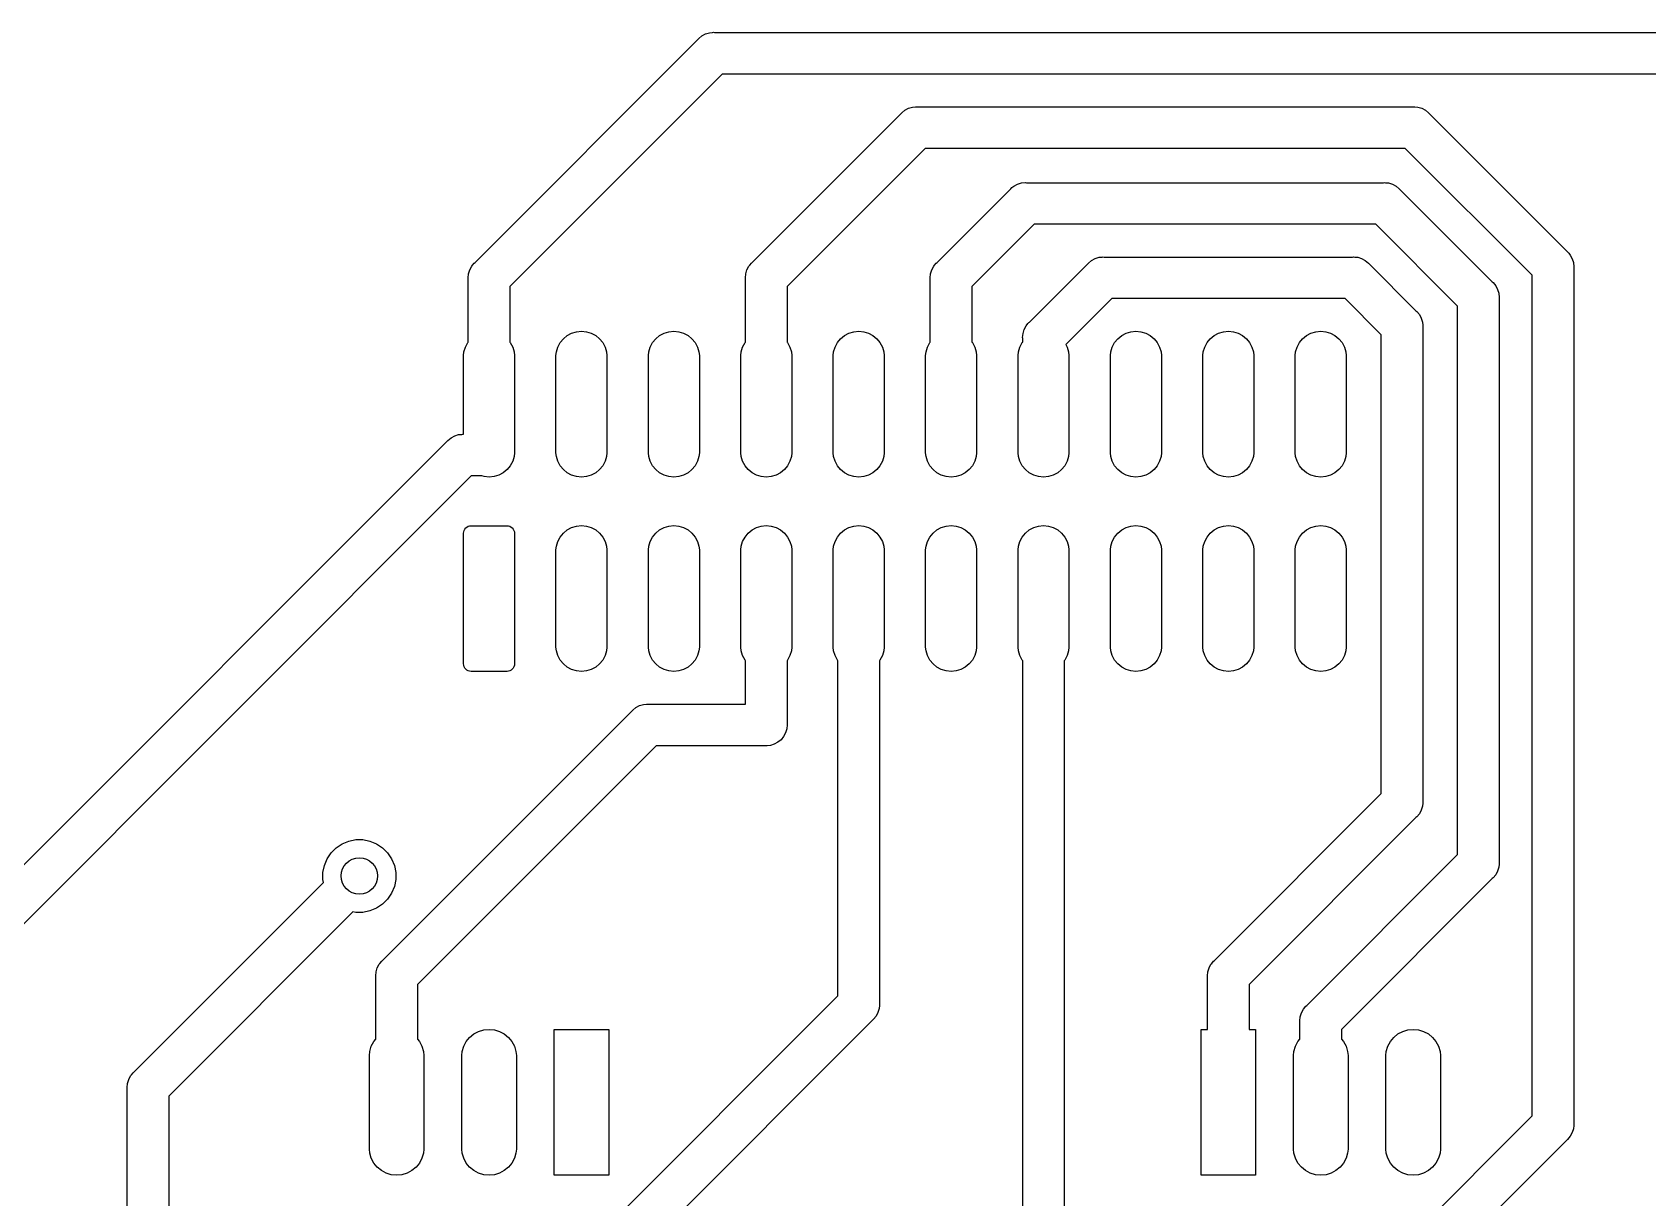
# Model space of a CAD drawing. Extents: x 0.18 to 6.66, y 0.19 to 4.01.
# Drawn here: x 1.706 to 3.454, y 2.747 to 4.007 of the extents above; entities that cross this region are included whole.
import ezdxf

# ---------------------------------------------------------------- set-up
doc = ezdxf.new("R2010")
doc.units = 0
doc.header["$MEASUREMENT"] = 0
doc.layers.add('BLACK', color=7, linetype='CONTINUOUS')

msp = doc.modelspace()

# ---------------------------------------------------------------- linework, layer by layer
at = {"layer": 'BLACK', "linetype": 'CONTINUOUS'}
for p, q in [((2.42697, 4.00074), (2.4304, 4.00355)), ((2.4304, 4.00355), (2.4343, 4.00564)), ((2.4343, 4.00564), (2.43855, 4.00693)), ((2.43855, 4.00693), (2.44185, 4.00725)), ((2.44185, 4.00725), (2.44296, 4.00736)), ((2.44185, 4.00725), (2.44185, 4.00725)), ((2.44296, 4.00736), (2.44406, 4.00725)), ((2.44406, 4.00725), (3.63094, 4.00725)), ((2.18487, 3.75849), (2.42627, 3.99988)), ((2.42627, 3.99988), (2.42697, 4.00074)), ((2.45228, 3.96225), (2.2225, 3.73248)), ((3.62272, 3.96225), (2.45228, 3.96225)), ((2.48487, 3.75849), (2.64582, 3.91944)), ((2.64582, 3.91944), (2.64653, 3.9203)), ((2.64653, 3.9203), (2.64995, 3.92311)), ((2.64995, 3.92311), (2.65386, 3.9252)), ((2.65386, 3.9252), (2.6581, 3.92649)), ((2.6581, 3.92649), (2.66141, 3.92681)), ((2.66141, 3.92681), (2.66252, 3.92692)), ((2.66141, 3.92681), (2.66141, 3.92681)), ((2.66252, 3.92692), (2.66362, 3.92681)), ((2.66362, 3.92681), (3.19962, 3.92681)), ((3.19962, 3.92681), (3.20072, 3.92692)), ((3.20072, 3.92692), (3.20183, 3.92681)), ((3.20183, 3.92681), (3.20513, 3.92649)), ((3.20513, 3.92649), (3.20937, 3.9252)), ((3.20937, 3.9252), (3.21328, 3.92311)), ((3.21328, 3.92311), (3.21671, 3.9203)), ((3.21671, 3.9203), (3.21741, 3.91944)), ((3.21741, 3.91944), (3.36632, 3.77053)), ((2.67184, 3.88181), (2.5225, 3.73248)), ((3.1914, 3.88181), (2.67184, 3.88181)), ((3.32869, 3.74452), (3.1914, 3.88181)), ((2.68487, 3.75849), (2.76375, 3.83736)), ((2.76375, 3.83736), (2.76445, 3.83822)), ((2.76445, 3.83822), (2.76584, 3.83936)), ((2.76584, 3.83936), (2.76788, 3.84103)), ((2.76788, 3.84103), (2.77178, 3.84312)), ((2.77178, 3.84312), (2.77603, 3.84441)), ((2.77603, 3.84441), (2.78044, 3.84484)), ((2.78044, 3.84484), (2.78154, 3.84473)), ((2.78154, 3.84473), (3.1678, 3.84473)), ((3.1678, 3.84473), (3.16891, 3.84484)), ((3.16891, 3.84484), (3.17001, 3.84473)), ((3.17001, 3.84473), (3.17332, 3.84441)), ((3.17332, 3.84441), (3.17756, 3.84312)), ((3.17756, 3.84312), (3.18147, 3.84103)), ((3.18147, 3.84103), (3.1849, 3.83822)), ((3.1849, 3.83822), (3.1856, 3.83736)), ((3.1856, 3.83736), (3.28565, 3.73731)), ((2.78976, 3.79973), (2.7225, 3.73248)), ((3.15959, 3.79973), (2.78976, 3.79973)), ((3.24802, 3.7113), (3.15959, 3.79973)), ((2.18401, 3.75778), (2.18487, 3.75849)), ((2.48401, 3.75778), (2.48487, 3.75849)), ((2.68401, 3.75778), (2.68487, 3.75849)), ((2.8485, 3.75778), (2.85192, 3.76059)), ((2.85192, 3.76059), (2.85583, 3.76268)), ((2.85583, 3.76268), (2.86007, 3.76397)), ((2.86007, 3.76397), (2.86338, 3.7643)), ((2.86338, 3.7643), (2.86448, 3.7644)), ((2.86338, 3.7643), (2.86338, 3.7643)), ((2.86448, 3.7644), (2.86559, 3.7643)), ((2.86559, 3.7643), (3.13449, 3.7643)), ((3.13449, 3.7643), (3.13559, 3.7644)), ((3.13559, 3.7644), (3.1367, 3.7643)), ((3.1367, 3.7643), (3.14001, 3.76397)), ((3.14001, 3.76397), (3.14425, 3.76268)), ((3.14425, 3.76268), (3.14816, 3.76059)), ((3.14816, 3.76059), (3.15158, 3.75778)), ((3.36632, 3.77053), (3.36718, 3.76983)), ((3.36718, 3.76983), (3.36833, 3.76842)), ((3.36833, 3.76842), (3.36999, 3.7664)), ((3.36999, 3.7664), (3.37208, 3.76249)), ((3.37208, 3.76249), (3.37336, 3.75825)), ((3.37336, 3.75825), (3.3738, 3.75384)), ((2.17739, 3.7418), (2.17783, 3.74621)), ((2.1775, 3.74069), (2.17739, 3.7418)), ((2.17783, 3.74621), (2.17911, 3.75045)), ((2.17911, 3.75045), (2.1812, 3.75436)), ((2.1812, 3.75436), (2.18203, 3.75536)), ((2.18203, 3.75536), (2.18401, 3.75778)), ((2.47739, 3.7418), (2.47783, 3.74621)), ((2.4775, 3.74069), (2.47739, 3.7418)), ((2.47783, 3.74621), (2.47911, 3.75045)), ((2.47911, 3.75045), (2.4812, 3.75436)), ((2.4812, 3.75436), (2.48203, 3.75536)), ((2.48203, 3.75536), (2.48401, 3.75778)), ((2.67739, 3.7418), (2.67783, 3.74621)), ((2.6775, 3.74069), (2.67739, 3.7418)), ((2.67783, 3.74621), (2.67911, 3.75045)), ((2.67911, 3.75045), (2.6812, 3.75436)), ((2.6812, 3.75436), (2.68203, 3.75536)), ((2.68203, 3.75536), (2.68401, 3.75778)), ((2.78487, 3.694), (2.84779, 3.75692)), ((2.84779, 3.75692), (2.8485, 3.75778)), ((3.15158, 3.75778), (3.15229, 3.75692)), ((3.15229, 3.75692), (3.20304, 3.70617)), ((3.32869, 2.83517), (3.32869, 3.74452)), ((3.3738, 3.75384), (3.37369, 3.75274)), ((3.37369, 3.75274), (3.37369, 2.82696)), ((2.1775, 3.67232), (2.1775, 3.74069)), ((2.2225, 3.73248), (2.2225, 3.67232)), ((2.4775, 3.67232), (2.4775, 3.74069)), ((2.5225, 3.73248), (2.5225, 3.67232)), ((2.6775, 3.67232), (2.6775, 3.74069)), ((2.7225, 3.73248), (2.7225, 3.67232)), ((3.28565, 3.73731), (3.28651, 3.73661)), ((3.28651, 3.73661), (3.28928, 3.73323)), ((3.28928, 3.73323), (3.28932, 3.73318)), ((3.28932, 3.73318), (3.29141, 3.72927)), ((3.29141, 3.72927), (3.29269, 3.72503)), ((3.29269, 3.72503), (3.29313, 3.72062)), ((2.8738, 3.7193), (2.82413, 3.66962)), ((3.12627, 3.7193), (2.8738, 3.7193)), ((3.16541, 3.68016), (3.12627, 3.7193)), ((3.20304, 3.70617), (3.2039, 3.70546)), ((3.24802, 3.11793), (3.24802, 3.7113)), ((3.29313, 3.72062), (3.29302, 3.71952)), ((3.29302, 3.71952), (3.29302, 3.10971)), ((2.77911, 3.68596), (2.7812, 3.68987)), ((2.7812, 3.68987), (2.78319, 3.69229)), ((2.78319, 3.69229), (2.78401, 3.6933)), ((2.78401, 3.6933), (2.78487, 3.694)), ((3.2039, 3.70546), (3.20671, 3.70204)), ((3.20671, 3.70204), (3.2088, 3.69813)), ((3.2088, 3.69813), (3.21009, 3.69389)), ((3.21009, 3.69389), (3.21041, 3.69058)), ((3.21041, 3.69058), (3.21052, 3.68948)), ((3.21052, 3.68948), (3.21041, 3.68837)), ((3.21041, 3.68837), (3.21041, 3.1757)), ((2.17442, 3.6669), (2.17697, 3.67168)), ((2.17697, 3.67168), (2.1775, 3.67232)), ((2.2225, 3.67232), (2.22303, 3.67168)), ((2.22303, 3.67168), (2.22558, 3.6669)), ((2.27442, 3.6669), (2.27697, 3.67168)), ((2.27697, 3.67168), (2.28042, 3.67588)), ((2.28042, 3.67588), (2.28461, 3.67932)), ((2.28461, 3.67932), (2.2894, 3.68188)), ((2.2894, 3.68188), (2.2946, 3.68346)), ((2.2946, 3.68346), (2.3, 3.68399)), ((2.3, 3.68399), (2.3054, 3.68346)), ((2.3054, 3.68346), (2.3106, 3.68188)), ((2.3106, 3.68188), (2.31539, 3.67932)), ((2.31539, 3.67932), (2.31958, 3.67588)), ((2.31958, 3.67588), (2.32303, 3.67168)), ((2.32303, 3.67168), (2.32558, 3.6669)), ((2.37442, 3.6669), (2.37697, 3.67168)), ((2.37697, 3.67168), (2.38042, 3.67588)), ((2.38042, 3.67588), (2.38461, 3.67932)), ((2.38461, 3.67932), (2.3894, 3.68188)), ((2.3894, 3.68188), (2.3946, 3.68346)), ((2.3946, 3.68346), (2.4, 3.68399)), ((2.4, 3.68399), (2.4054, 3.68346)), ((2.4054, 3.68346), (2.4106, 3.68188)), ((2.4106, 3.68188), (2.41539, 3.67932)), ((2.41539, 3.67932), (2.41958, 3.67588)), ((2.41958, 3.67588), (2.42303, 3.67168)), ((2.42303, 3.67168), (2.42558, 3.6669)), ((2.47442, 3.6669), (2.47697, 3.67168)), ((2.47697, 3.67168), (2.4775, 3.67232)), ((2.5225, 3.67232), (2.52303, 3.67168)), ((2.52303, 3.67168), (2.52558, 3.6669)), ((2.57442, 3.6669), (2.57697, 3.67168)), ((2.57697, 3.67168), (2.58042, 3.67588)), ((2.58042, 3.67588), (2.58461, 3.67932)), ((2.58461, 3.67932), (2.5894, 3.68188)), ((2.5894, 3.68188), (2.5946, 3.68346)), ((2.5946, 3.68346), (2.6, 3.68399)), ((2.6, 3.68399), (2.6054, 3.68346)), ((2.6054, 3.68346), (2.6106, 3.68188)), ((2.6106, 3.68188), (2.61539, 3.67932)), ((2.61539, 3.67932), (2.61958, 3.67588)), ((2.61958, 3.67588), (2.62303, 3.67168)), ((2.62303, 3.67168), (2.62558, 3.6669)), ((2.67442, 3.6669), (2.67697, 3.67168)), ((2.67697, 3.67168), (2.6775, 3.67232)), ((2.7225, 3.67232), (2.72303, 3.67168)), ((2.72303, 3.67168), (2.72558, 3.6669)), ((2.77442, 3.6669), (2.77697, 3.67168)), ((2.77697, 3.67168), (2.7775, 3.67232)), ((2.77739, 3.67731), (2.77783, 3.68172)), ((2.7775, 3.67621), (2.77739, 3.67731)), ((2.7775, 3.67232), (2.7775, 3.67621)), ((2.77783, 3.68172), (2.77911, 3.68596)), ((2.87442, 3.6669), (2.87697, 3.67168)), ((2.87697, 3.67168), (2.88042, 3.67588)), ((2.88042, 3.67588), (2.88461, 3.67932)), ((2.88461, 3.67932), (2.8894, 3.68188)), ((2.8894, 3.68188), (2.8946, 3.68346)), ((2.8946, 3.68346), (2.9, 3.68399)), ((2.9, 3.68399), (2.9054, 3.68346)), ((2.9054, 3.68346), (2.9106, 3.68188)), ((2.9106, 3.68188), (2.91539, 3.67932)), ((2.91539, 3.67932), (2.91958, 3.67588)), ((2.91958, 3.67588), (2.92303, 3.67168)), ((2.92303, 3.67168), (2.92558, 3.6669)), ((2.97442, 3.6669), (2.97697, 3.67168)), ((2.97697, 3.67168), (2.98042, 3.67588)), ((2.98042, 3.67588), (2.98461, 3.67932)), ((2.98461, 3.67932), (2.9894, 3.68188)), ((2.9894, 3.68188), (2.9946, 3.68346)), ((2.9946, 3.68346), (3, 3.68399)), ((3, 3.68399), (3.0054, 3.68346)), ((3.0054, 3.68346), (3.0106, 3.68188)), ((3.0106, 3.68188), (3.01539, 3.67932)), ((3.01539, 3.67932), (3.01958, 3.67588)), ((3.01958, 3.67588), (3.02303, 3.67168)), ((3.02303, 3.67168), (3.02558, 3.6669)), ((3.07442, 3.6669), (3.07697, 3.67168)), ((3.07697, 3.67168), (3.08042, 3.67588)), ((3.08042, 3.67588), (3.08461, 3.67932)), ((3.08461, 3.67932), (3.0894, 3.68188)), ((3.0894, 3.68188), (3.0946, 3.68346)), ((3.0946, 3.68346), (3.1, 3.68399)), ((3.1, 3.68399), (3.1054, 3.68346)), ((3.1054, 3.68346), (3.1106, 3.68188)), ((3.1106, 3.68188), (3.11539, 3.67932)), ((3.11539, 3.67932), (3.11958, 3.67588)), ((3.11958, 3.67588), (3.12303, 3.67168)), ((3.12303, 3.67168), (3.12558, 3.6669)), ((3.16541, 3.18391), (3.16541, 3.68016)), ((2.17244, 3.65765), (2.17284, 3.6617)), ((2.17244, 3.57251), (2.17244, 3.65765)), ((2.17284, 3.6617), (2.17442, 3.6669)), ((2.22558, 3.6669), (2.22716, 3.6617)), ((2.22716, 3.6617), (2.22756, 3.65765)), ((2.22756, 3.65765), (2.22756, 3.55258)), ((2.27244, 3.65765), (2.27284, 3.6617)), ((2.27244, 3.55258), (2.27244, 3.65765)), ((2.27284, 3.6617), (2.27442, 3.6669)), ((2.32558, 3.6669), (2.32716, 3.6617)), ((2.32716, 3.6617), (2.32756, 3.65765)), ((2.32756, 3.65765), (2.32756, 3.55258)), ((2.37244, 3.65765), (2.37284, 3.6617)), ((2.37244, 3.55258), (2.37244, 3.65765)), ((2.37284, 3.6617), (2.37442, 3.6669)), ((2.42558, 3.6669), (2.42716, 3.6617)), ((2.42716, 3.6617), (2.42756, 3.65765)), ((2.42756, 3.65765), (2.42756, 3.55258)), ((2.47244, 3.65765), (2.47284, 3.6617)), ((2.47244, 3.55258), (2.47244, 3.65765)), ((2.47284, 3.6617), (2.47442, 3.6669)), ((2.52558, 3.6669), (2.52716, 3.6617)), ((2.52716, 3.6617), (2.52756, 3.65765)), ((2.52756, 3.65765), (2.52756, 3.55258)), ((2.57244, 3.65765), (2.57284, 3.6617)), ((2.57244, 3.55258), (2.57244, 3.65765)), ((2.57284, 3.6617), (2.57442, 3.6669)), ((2.62558, 3.6669), (2.62716, 3.6617)), ((2.62716, 3.6617), (2.62756, 3.65765)), ((2.62756, 3.65765), (2.62756, 3.55258)), ((2.67244, 3.65765), (2.67284, 3.6617)), ((2.67244, 3.55258), (2.67244, 3.65765)), ((2.67284, 3.6617), (2.67442, 3.6669)), ((2.72558, 3.6669), (2.72716, 3.6617)), ((2.72716, 3.6617), (2.72756, 3.65765)), ((2.72756, 3.65765), (2.72756, 3.55258)), ((2.77244, 3.65765), (2.77284, 3.6617)), ((2.77244, 3.55258), (2.77244, 3.65765)), ((2.77284, 3.6617), (2.77442, 3.6669)), ((2.82413, 3.66962), (2.82558, 3.6669)), ((2.82558, 3.6669), (2.82716, 3.6617)), ((2.82716, 3.6617), (2.82756, 3.65765)), ((2.82756, 3.65765), (2.82756, 3.55258)), ((2.87244, 3.65765), (2.87284, 3.6617)), ((2.87244, 3.55258), (2.87244, 3.65765)), ((2.87284, 3.6617), (2.87442, 3.6669)), ((2.92558, 3.6669), (2.92716, 3.6617)), ((2.92716, 3.6617), (2.92756, 3.65765)), ((2.92756, 3.65765), (2.92756, 3.55258)), ((2.97244, 3.65765), (2.97284, 3.6617)), ((2.97244, 3.55258), (2.97244, 3.65765)), ((2.97284, 3.6617), (2.97442, 3.6669)), ((3.02558, 3.6669), (3.02716, 3.6617)), ((3.02716, 3.6617), (3.02756, 3.65765)), ((3.02756, 3.65765), (3.02756, 3.55258)), ((3.07244, 3.65765), (3.07284, 3.6617)), ((3.07244, 3.55258), (3.07244, 3.65765)), ((3.07284, 3.6617), (3.07442, 3.6669)), ((3.12558, 3.6669), (3.12716, 3.6617)), ((3.12716, 3.6617), (3.12756, 3.65765)), ((3.12756, 3.65765), (3.12756, 3.55258)), ((2.15479, 3.56513), (2.1555, 3.56599)), ((2.1555, 3.56599), (2.15892, 3.5688)), ((2.15892, 3.5688), (2.16283, 3.57089)), ((2.16283, 3.57089), (2.16707, 3.57217)), ((2.16707, 3.57217), (2.17038, 3.5725)), ((2.17038, 3.5725), (2.17148, 3.57261)), ((2.17038, 3.5725), (2.17038, 3.5725)), ((2.17148, 3.57261), (2.17244, 3.57251)), ((1.60211, 3.01244), (2.15479, 3.56513)), ((2.22716, 3.54853), (2.22558, 3.54334)), ((2.22756, 3.55258), (2.22716, 3.54853)), ((2.27284, 3.54853), (2.27244, 3.55258)), ((2.27442, 3.54334), (2.27284, 3.54853)), ((2.32716, 3.54853), (2.32558, 3.54334)), ((2.32756, 3.55258), (2.32716, 3.54853)), ((2.37284, 3.54853), (2.37244, 3.55258)), ((2.37442, 3.54334), (2.37284, 3.54853)), ((2.42716, 3.54853), (2.42558, 3.54334)), ((2.42756, 3.55258), (2.42716, 3.54853)), ((2.47284, 3.54853), (2.47244, 3.55258)), ((2.47442, 3.54334), (2.47284, 3.54853)), ((2.52716, 3.54853), (2.52558, 3.54334)), ((2.52756, 3.55258), (2.52716, 3.54853)), ((2.57284, 3.54853), (2.57244, 3.55258)), ((2.57442, 3.54334), (2.57284, 3.54853)), ((2.62716, 3.54853), (2.62558, 3.54334)), ((2.62756, 3.55258), (2.62716, 3.54853)), ((2.67284, 3.54853), (2.67244, 3.55258)), ((2.67442, 3.54334), (2.67284, 3.54853)), ((2.72716, 3.54853), (2.72558, 3.54334)), ((2.72756, 3.55258), (2.72716, 3.54853)), ((2.77284, 3.54853), (2.77244, 3.55258)), ((2.77442, 3.54334), (2.77284, 3.54853)), ((2.82716, 3.54853), (2.82558, 3.54334)), ((2.82756, 3.55258), (2.82716, 3.54853)), ((2.87284, 3.54853), (2.87244, 3.55258)), ((2.87442, 3.54334), (2.87284, 3.54853)), ((2.92716, 3.54853), (2.92558, 3.54334)), ((2.92756, 3.55258), (2.92716, 3.54853)), ((2.97284, 3.54853), (2.97244, 3.55258)), ((2.97442, 3.54334), (2.97284, 3.54853)), ((3.02716, 3.54853), (3.02558, 3.54334)), ((3.02756, 3.55258), (3.02716, 3.54853)), ((3.07284, 3.54853), (3.07244, 3.55258)), ((3.07442, 3.54334), (3.07284, 3.54853)), ((3.12716, 3.54853), (3.12558, 3.54334)), ((3.12756, 3.55258), (3.12716, 3.54853)), ((2.21958, 3.53436), (2.21539, 3.53091)), ((2.22303, 3.53855), (2.21958, 3.53436)), ((2.22558, 3.54334), (2.22303, 3.53855)), ((2.27697, 3.53855), (2.27442, 3.54334)), ((2.28042, 3.53436), (2.27697, 3.53855)), ((2.28461, 3.53091), (2.28042, 3.53436)), ((2.31958, 3.53436), (2.31539, 3.53091)), ((2.32303, 3.53855), (2.31958, 3.53436)), ((2.32558, 3.54334), (2.32303, 3.53855)), ((2.37697, 3.53855), (2.37442, 3.54334)), ((2.38042, 3.53436), (2.37697, 3.53855)), ((2.38461, 3.53091), (2.38042, 3.53436)), ((2.41958, 3.53436), (2.41539, 3.53091)), ((2.42303, 3.53855), (2.41958, 3.53436)), ((2.42558, 3.54334), (2.42303, 3.53855)), ((2.47697, 3.53855), (2.47442, 3.54334)), ((2.48042, 3.53436), (2.47697, 3.53855)), ((2.48461, 3.53091), (2.48042, 3.53436)), ((2.51958, 3.53436), (2.51539, 3.53091)), ((2.52303, 3.53855), (2.51958, 3.53436)), ((2.52558, 3.54334), (2.52303, 3.53855)), ((2.57697, 3.53855), (2.57442, 3.54334)), ((2.58042, 3.53436), (2.57697, 3.53855)), ((2.58461, 3.53091), (2.58042, 3.53436)), ((2.61958, 3.53436), (2.61539, 3.53091)), ((2.62303, 3.53855), (2.61958, 3.53436)), ((2.62558, 3.54334), (2.62303, 3.53855)), ((2.67697, 3.53855), (2.67442, 3.54334)), ((2.68042, 3.53436), (2.67697, 3.53855)), ((2.68461, 3.53091), (2.68042, 3.53436)), ((2.71958, 3.53436), (2.71539, 3.53091)), ((2.72303, 3.53855), (2.71958, 3.53436)), ((2.72558, 3.54334), (2.72303, 3.53855)), ((2.77697, 3.53855), (2.77442, 3.54334)), ((2.78042, 3.53436), (2.77697, 3.53855)), ((2.78461, 3.53091), (2.78042, 3.53436)), ((2.81958, 3.53436), (2.81539, 3.53091)), ((2.82303, 3.53855), (2.81958, 3.53436)), ((2.82558, 3.54334), (2.82303, 3.53855)), ((2.87697, 3.53855), (2.87442, 3.54334)), ((2.88042, 3.53436), (2.87697, 3.53855)), ((2.88461, 3.53091), (2.88042, 3.53436)), ((2.91958, 3.53436), (2.91539, 3.53091)), ((2.92303, 3.53855), (2.91958, 3.53436)), ((2.92558, 3.54334), (2.92303, 3.53855)), ((2.97697, 3.53855), (2.97442, 3.54334)), ((2.98042, 3.53436), (2.97697, 3.53855)), ((2.98461, 3.53091), (2.98042, 3.53436)), ((3.01958, 3.53436), (3.01539, 3.53091)), ((3.02303, 3.53855), (3.01958, 3.53436)), ((3.02558, 3.54334), (3.02303, 3.53855)), ((3.07697, 3.53855), (3.07442, 3.54334)), ((3.08042, 3.53436), (3.07697, 3.53855)), ((3.08461, 3.53091), (3.08042, 3.53436)), ((3.11958, 3.53436), (3.11539, 3.53091)), ((3.12303, 3.53855), (3.11958, 3.53436)), ((3.12558, 3.54334), (3.12303, 3.53855)), ((2.1808, 3.5275), (1.63974, 2.98643)), ((2.19221, 3.5275), (2.1808, 3.5275)), ((2.1946, 3.52678), (2.19221, 3.5275)), ((2.2, 3.52624), (2.1946, 3.52678)), ((2.2054, 3.52678), (2.2, 3.52624)), ((2.2106, 3.52835), (2.2054, 3.52678)), ((2.21539, 3.53091), (2.2106, 3.52835)), ((2.2894, 3.52835), (2.28461, 3.53091)), ((2.2946, 3.52678), (2.2894, 3.52835)), ((2.3, 3.52624), (2.2946, 3.52678)), ((2.3054, 3.52678), (2.3, 3.52624)), ((2.3106, 3.52835), (2.3054, 3.52678)), ((2.31539, 3.53091), (2.3106, 3.52835)), ((2.3894, 3.52835), (2.38461, 3.53091)), ((2.3946, 3.52678), (2.3894, 3.52835)), ((2.4, 3.52624), (2.3946, 3.52678)), ((2.4054, 3.52678), (2.4, 3.52624)), ((2.4106, 3.52835), (2.4054, 3.52678)), ((2.41539, 3.53091), (2.4106, 3.52835)), ((2.4894, 3.52835), (2.48461, 3.53091)), ((2.4946, 3.52678), (2.4894, 3.52835)), ((2.5, 3.52624), (2.4946, 3.52678)), ((2.5054, 3.52678), (2.5, 3.52624)), ((2.5106, 3.52835), (2.5054, 3.52678)), ((2.51539, 3.53091), (2.5106, 3.52835)), ((2.5894, 3.52835), (2.58461, 3.53091)), ((2.5946, 3.52678), (2.5894, 3.52835)), ((2.6, 3.52624), (2.5946, 3.52678)), ((2.6054, 3.52678), (2.6, 3.52624)), ((2.6106, 3.52835), (2.6054, 3.52678)), ((2.61539, 3.53091), (2.6106, 3.52835)), ((2.6894, 3.52835), (2.68461, 3.53091)), ((2.6946, 3.52678), (2.6894, 3.52835)), ((2.7, 3.52624), (2.6946, 3.52678)), ((2.7054, 3.52678), (2.7, 3.52624)), ((2.7106, 3.52835), (2.7054, 3.52678)), ((2.71539, 3.53091), (2.7106, 3.52835)), ((2.7894, 3.52835), (2.78461, 3.53091)), ((2.7946, 3.52678), (2.7894, 3.52835)), ((2.8, 3.52624), (2.7946, 3.52678)), ((2.8054, 3.52678), (2.8, 3.52624)), ((2.8106, 3.52835), (2.8054, 3.52678)), ((2.81539, 3.53091), (2.8106, 3.52835)), ((2.8894, 3.52835), (2.88461, 3.53091)), ((2.8946, 3.52678), (2.8894, 3.52835)), ((2.9, 3.52624), (2.8946, 3.52678)), ((2.9054, 3.52678), (2.9, 3.52624)), ((2.9106, 3.52835), (2.9054, 3.52678)), ((2.91539, 3.53091), (2.9106, 3.52835)), ((2.9894, 3.52835), (2.98461, 3.53091)), ((2.9946, 3.52678), (2.9894, 3.52835)), ((3, 3.52624), (2.9946, 3.52678)), ((3.0054, 3.52678), (3, 3.52624)), ((3.0106, 3.52835), (3.0054, 3.52678)), ((3.01539, 3.53091), (3.0106, 3.52835)), ((3.0894, 3.52835), (3.08461, 3.53091)), ((3.0946, 3.52678), (3.0894, 3.52835)), ((3.1, 3.52624), (3.0946, 3.52678)), ((3.1054, 3.52678), (3.1, 3.52624)), ((3.1106, 3.52835), (3.1054, 3.52678)), ((3.11539, 3.53091), (3.1106, 3.52835)), ((2.17244, 3.46552), (2.1726, 3.4671)), ((2.17244, 3.32424), (2.17244, 3.46552)), ((2.1726, 3.4671), (2.17306, 3.46862)), ((2.17306, 3.46862), (2.17381, 3.47002)), ((2.17381, 3.47002), (2.17481, 3.47125)), ((2.17481, 3.47125), (2.17604, 3.47226)), ((2.17604, 3.47226), (2.17744, 3.47301)), ((2.17744, 3.47301), (2.17896, 3.47347)), ((2.17896, 3.47347), (2.18054, 3.47362)), ((2.18054, 3.47362), (2.21946, 3.47362)), ((2.21946, 3.47362), (2.22104, 3.47347)), ((2.22104, 3.47347), (2.22256, 3.47301)), ((2.22256, 3.47301), (2.22396, 3.47226)), ((2.22396, 3.47226), (2.22519, 3.47125)), ((2.22519, 3.47125), (2.22619, 3.47002)), ((2.22619, 3.47002), (2.22694, 3.46862)), ((2.22694, 3.46862), (2.2274, 3.4671)), ((2.2274, 3.4671), (2.22756, 3.46552)), ((2.22756, 3.46552), (2.22756, 3.32424)), ((2.27442, 3.45666), (2.27697, 3.46145)), ((2.27697, 3.46145), (2.28042, 3.46564)), ((2.28042, 3.46564), (2.28461, 3.46909)), ((2.28461, 3.46909), (2.2894, 3.47165)), ((2.2894, 3.47165), (2.2946, 3.47322)), ((2.2946, 3.47322), (2.3, 3.47376)), ((2.3, 3.47376), (2.3054, 3.47322)), ((2.3054, 3.47322), (2.3106, 3.47165)), ((2.3106, 3.47165), (2.31539, 3.46909)), ((2.31539, 3.46909), (2.31958, 3.46564)), ((2.31958, 3.46564), (2.32303, 3.46145)), ((2.32303, 3.46145), (2.32558, 3.45666)), ((2.37442, 3.45666), (2.37697, 3.46145)), ((2.37697, 3.46145), (2.38042, 3.46564)), ((2.38042, 3.46564), (2.38461, 3.46909)), ((2.38461, 3.46909), (2.3894, 3.47165)), ((2.3894, 3.47165), (2.3946, 3.47322)), ((2.3946, 3.47322), (2.4, 3.47376)), ((2.4, 3.47376), (2.4054, 3.47322)), ((2.4054, 3.47322), (2.4106, 3.47165)), ((2.4106, 3.47165), (2.41539, 3.46909)), ((2.41539, 3.46909), (2.41958, 3.46564)), ((2.41958, 3.46564), (2.42303, 3.46145)), ((2.42303, 3.46145), (2.42558, 3.45666)), ((2.47442, 3.45666), (2.47697, 3.46145)), ((2.47697, 3.46145), (2.48042, 3.46564)), ((2.48042, 3.46564), (2.48461, 3.46909)), ((2.48461, 3.46909), (2.4894, 3.47165)), ((2.4894, 3.47165), (2.4946, 3.47322)), ((2.4946, 3.47322), (2.5, 3.47376)), ((2.5, 3.47376), (2.5054, 3.47322)), ((2.5054, 3.47322), (2.5106, 3.47165)), ((2.5106, 3.47165), (2.51539, 3.46909)), ((2.51539, 3.46909), (2.51958, 3.46564)), ((2.51958, 3.46564), (2.52303, 3.46145)), ((2.52303, 3.46145), (2.52558, 3.45666)), ((2.57442, 3.45666), (2.57697, 3.46145)), ((2.57697, 3.46145), (2.58042, 3.46564)), ((2.58042, 3.46564), (2.58461, 3.46909)), ((2.58461, 3.46909), (2.5894, 3.47165)), ((2.5894, 3.47165), (2.5946, 3.47322)), ((2.5946, 3.47322), (2.6, 3.47376)), ((2.6, 3.47376), (2.6054, 3.47322)), ((2.6054, 3.47322), (2.6106, 3.47165)), ((2.6106, 3.47165), (2.61539, 3.46909)), ((2.61539, 3.46909), (2.61958, 3.46564)), ((2.61958, 3.46564), (2.62303, 3.46145)), ((2.62303, 3.46145), (2.62558, 3.45666)), ((2.67442, 3.45666), (2.67697, 3.46145)), ((2.67697, 3.46145), (2.68042, 3.46564)), ((2.68042, 3.46564), (2.68461, 3.46909)), ((2.68461, 3.46909), (2.6894, 3.47165)), ((2.6894, 3.47165), (2.6946, 3.47322)), ((2.6946, 3.47322), (2.7, 3.47376)), ((2.7, 3.47376), (2.7054, 3.47322)), ((2.7054, 3.47322), (2.7106, 3.47165)), ((2.7106, 3.47165), (2.71539, 3.46909)), ((2.71539, 3.46909), (2.71958, 3.46564)), ((2.71958, 3.46564), (2.72303, 3.46145)), ((2.72303, 3.46145), (2.72558, 3.45666)), ((2.77442, 3.45666), (2.77697, 3.46145)), ((2.77697, 3.46145), (2.78042, 3.46564)), ((2.78042, 3.46564), (2.78461, 3.46909)), ((2.78461, 3.46909), (2.7894, 3.47165)), ((2.7894, 3.47165), (2.7946, 3.47322)), ((2.7946, 3.47322), (2.8, 3.47376)), ((2.8, 3.47376), (2.8054, 3.47322)), ((2.8054, 3.47322), (2.8106, 3.47165)), ((2.8106, 3.47165), (2.81539, 3.46909)), ((2.81539, 3.46909), (2.81958, 3.46564)), ((2.81958, 3.46564), (2.82303, 3.46145)), ((2.82303, 3.46145), (2.82558, 3.45666)), ((2.87442, 3.45666), (2.87697, 3.46145)), ((2.87697, 3.46145), (2.88042, 3.46564)), ((2.88042, 3.46564), (2.88461, 3.46909)), ((2.88461, 3.46909), (2.8894, 3.47165)), ((2.8894, 3.47165), (2.8946, 3.47322)), ((2.8946, 3.47322), (2.9, 3.47376)), ((2.9, 3.47376), (2.9054, 3.47322)), ((2.9054, 3.47322), (2.9106, 3.47165)), ((2.9106, 3.47165), (2.91539, 3.46909)), ((2.91539, 3.46909), (2.91958, 3.46564)), ((2.91958, 3.46564), (2.92303, 3.46145)), ((2.92303, 3.46145), (2.92558, 3.45666)), ((2.97442, 3.45666), (2.97697, 3.46145)), ((2.97697, 3.46145), (2.98042, 3.46564)), ((2.98042, 3.46564), (2.98461, 3.46909)), ((2.98461, 3.46909), (2.9894, 3.47165)), ((2.9894, 3.47165), (2.9946, 3.47322)), ((2.9946, 3.47322), (3, 3.47376)), ((3, 3.47376), (3.0054, 3.47322)), ((3.0054, 3.47322), (3.0106, 3.47165)), ((3.0106, 3.47165), (3.01539, 3.46909)), ((3.01539, 3.46909), (3.01958, 3.46564)), ((3.01958, 3.46564), (3.02303, 3.46145)), ((3.02303, 3.46145), (3.02558, 3.45666)), ((3.07442, 3.45666), (3.07697, 3.46145)), ((3.07697, 3.46145), (3.08042, 3.46564)), ((3.08042, 3.46564), (3.08461, 3.46909)), ((3.08461, 3.46909), (3.0894, 3.47165)), ((3.0894, 3.47165), (3.0946, 3.47322)), ((3.0946, 3.47322), (3.1, 3.47376)), ((3.1, 3.47376), (3.1054, 3.47322)), ((3.1054, 3.47322), (3.1106, 3.47165)), ((3.1106, 3.47165), (3.11539, 3.46909)), ((3.11539, 3.46909), (3.11958, 3.46564)), ((3.11958, 3.46564), (3.12303, 3.46145)), ((3.12303, 3.46145), (3.12558, 3.45666)), ((2.27244, 3.44742), (2.27284, 3.45147)), ((2.27244, 3.34235), (2.27244, 3.44742)), ((2.27284, 3.45147), (2.27442, 3.45666)), ((2.32558, 3.45666), (2.32716, 3.45147)), ((2.32716, 3.45147), (2.32756, 3.44742)), ((2.32756, 3.44742), (2.32756, 3.34235)), ((2.37244, 3.44742), (2.37284, 3.45147)), ((2.37244, 3.34235), (2.37244, 3.44742)), ((2.37284, 3.45147), (2.37442, 3.45666)), ((2.42558, 3.45666), (2.42716, 3.45147)), ((2.42716, 3.45147), (2.42756, 3.44742)), ((2.42756, 3.44742), (2.42756, 3.34235)), ((2.47244, 3.44742), (2.47284, 3.45147)), ((2.47244, 3.34235), (2.47244, 3.44742)), ((2.47284, 3.45147), (2.47442, 3.45666)), ((2.52558, 3.45666), (2.52716, 3.45147)), ((2.52716, 3.45147), (2.52756, 3.44742)), ((2.52756, 3.44742), (2.52756, 3.34235)), ((2.57244, 3.44742), (2.57284, 3.45147)), ((2.57244, 3.34235), (2.57244, 3.44742)), ((2.57284, 3.45147), (2.57442, 3.45666)), ((2.62558, 3.45666), (2.62716, 3.45147)), ((2.62716, 3.45147), (2.62756, 3.44742)), ((2.62756, 3.44742), (2.62756, 3.34235)), ((2.67244, 3.44742), (2.67284, 3.45147)), ((2.67244, 3.34235), (2.67244, 3.44742)), ((2.67284, 3.45147), (2.67442, 3.45666)), ((2.72558, 3.45666), (2.72716, 3.45147)), ((2.72716, 3.45147), (2.72756, 3.44742)), ((2.72756, 3.44742), (2.72756, 3.34235)), ((2.77244, 3.44742), (2.77284, 3.45147)), ((2.77244, 3.34235), (2.77244, 3.44742)), ((2.77284, 3.45147), (2.77442, 3.45666)), ((2.82558, 3.45666), (2.82716, 3.45147)), ((2.82716, 3.45147), (2.82756, 3.44742)), ((2.82756, 3.44742), (2.82756, 3.34235)), ((2.87244, 3.44742), (2.87284, 3.45147)), ((2.87244, 3.34235), (2.87244, 3.44742)), ((2.87284, 3.45147), (2.87442, 3.45666)), ((2.92558, 3.45666), (2.92716, 3.45147)), ((2.92716, 3.45147), (2.92756, 3.44742)), ((2.92756, 3.44742), (2.92756, 3.34235)), ((2.97244, 3.44742), (2.97284, 3.45147)), ((2.97244, 3.34235), (2.97244, 3.44742)), ((2.97284, 3.45147), (2.97442, 3.45666)), ((3.02558, 3.45666), (3.02716, 3.45147)), ((3.02716, 3.45147), (3.02756, 3.44742)), ((3.02756, 3.44742), (3.02756, 3.34235)), ((3.07244, 3.44742), (3.07284, 3.45147)), ((3.07244, 3.34235), (3.07244, 3.44742)), ((3.07284, 3.45147), (3.07442, 3.45666)), ((3.12558, 3.45666), (3.12716, 3.45147)), ((3.12716, 3.45147), (3.12756, 3.44742)), ((3.12756, 3.44742), (3.12756, 3.34235)), ((2.27284, 3.3383), (2.27244, 3.34235)), ((2.32756, 3.34235), (2.32716, 3.3383)), ((2.37284, 3.3383), (2.37244, 3.34235)), ((2.42756, 3.34235), (2.42716, 3.3383)), ((2.47284, 3.3383), (2.47244, 3.34235)), ((2.52756, 3.34235), (2.52716, 3.3383)), ((2.57284, 3.3383), (2.57244, 3.34235)), ((2.62756, 3.34235), (2.62716, 3.3383)), ((2.67284, 3.3383), (2.67244, 3.34235)), ((2.72756, 3.34235), (2.72716, 3.3383)), ((2.77284, 3.3383), (2.77244, 3.34235)), ((2.82756, 3.34235), (2.82716, 3.3383)), ((2.87284, 3.3383), (2.87244, 3.34235)), ((2.92756, 3.34235), (2.92716, 3.3383)), ((2.97284, 3.3383), (2.97244, 3.34235)), ((3.02756, 3.34235), (3.02716, 3.3383)), ((3.07284, 3.3383), (3.07244, 3.34235)), ((3.12756, 3.34235), (3.12716, 3.3383)), ((2.1726, 3.32266), (2.17244, 3.32424)), ((2.17306, 3.32114), (2.1726, 3.32266)), ((2.2274, 3.32266), (2.22694, 3.32114)), ((2.22756, 3.32424), (2.2274, 3.32266)), ((2.27442, 3.3331), (2.27284, 3.3383)), ((2.27697, 3.32832), (2.27442, 3.3331)), ((2.28042, 3.32412), (2.27697, 3.32832)), ((2.28461, 3.32068), (2.28042, 3.32412)), ((2.31958, 3.32412), (2.31539, 3.32068)), ((2.32303, 3.32832), (2.31958, 3.32412)), ((2.32558, 3.3331), (2.32303, 3.32832)), ((2.32716, 3.3383), (2.32558, 3.3331)), ((2.37442, 3.3331), (2.37284, 3.3383)), ((2.37697, 3.32832), (2.37442, 3.3331)), ((2.38042, 3.32412), (2.37697, 3.32832)), ((2.38461, 3.32068), (2.38042, 3.32412)), ((2.41958, 3.32412), (2.41539, 3.32068)), ((2.42303, 3.32832), (2.41958, 3.32412)), ((2.42558, 3.3331), (2.42303, 3.32832)), ((2.42716, 3.3383), (2.42558, 3.3331)), ((2.47442, 3.3331), (2.47284, 3.3383)), ((2.47697, 3.32832), (2.47442, 3.3331)), ((2.4775, 3.32768), (2.47697, 3.32832)), ((2.4775, 3.2807), (2.4775, 3.32768)), ((2.52303, 3.32832), (2.5225, 3.32768)), ((2.5225, 3.32768), (2.5225, 3.25931)), ((2.52558, 3.3331), (2.52303, 3.32832)), ((2.52716, 3.3383), (2.52558, 3.3331)), ((2.57442, 3.3331), (2.57284, 3.3383)), ((2.57697, 3.32832), (2.57442, 3.3331)), ((2.5775, 3.32768), (2.57697, 3.32832)), ((2.5775, 2.96505), (2.5775, 3.32768)), ((2.62303, 3.32832), (2.6225, 3.32768)), ((2.6225, 3.32768), (2.6225, 2.95684)), ((2.62558, 3.3331), (2.62303, 3.32832)), ((2.62716, 3.3383), (2.62558, 3.3331)), ((2.67442, 3.3331), (2.67284, 3.3383)), ((2.67697, 3.32832), (2.67442, 3.3331)), ((2.68042, 3.32412), (2.67697, 3.32832)), ((2.68461, 3.32068), (2.68042, 3.32412)), ((2.71958, 3.32412), (2.71539, 3.32068)), ((2.72303, 3.32832), (2.71958, 3.32412)), ((2.72558, 3.3331), (2.72303, 3.32832)), ((2.72716, 3.3383), (2.72558, 3.3331)), ((2.77442, 3.3331), (2.77284, 3.3383)), ((2.77697, 3.32832), (2.77442, 3.3331)), ((2.7775, 3.32768), (2.77697, 3.32832)), ((2.7775, 2.58472), (2.7775, 3.32768)), ((2.82303, 3.32832), (2.8225, 3.32768)), ((2.8225, 3.32768), (2.8225, 2.5765)), ((2.82558, 3.3331), (2.82303, 3.32832)), ((2.82716, 3.3383), (2.82558, 3.3331)), ((2.87442, 3.3331), (2.87284, 3.3383)), ((2.87697, 3.32832), (2.87442, 3.3331)), ((2.88042, 3.32412), (2.87697, 3.32832)), ((2.88461, 3.32068), (2.88042, 3.32412)), ((2.91958, 3.32412), (2.91539, 3.32068)), ((2.92303, 3.32832), (2.91958, 3.32412)), ((2.92558, 3.3331), (2.92303, 3.32832)), ((2.92716, 3.3383), (2.92558, 3.3331)), ((2.97442, 3.3331), (2.97284, 3.3383)), ((2.97697, 3.32832), (2.97442, 3.3331)), ((2.98042, 3.32412), (2.97697, 3.32832)), ((2.98461, 3.32068), (2.98042, 3.32412)), ((3.01958, 3.32412), (3.01539, 3.32068)), ((3.02303, 3.32832), (3.01958, 3.32412)), ((3.02558, 3.3331), (3.02303, 3.32832)), ((3.02716, 3.3383), (3.02558, 3.3331)), ((3.07442, 3.3331), (3.07284, 3.3383)), ((3.07697, 3.32832), (3.07442, 3.3331)), ((3.08042, 3.32412), (3.07697, 3.32832)), ((3.08461, 3.32068), (3.08042, 3.32412)), ((3.11958, 3.32412), (3.11539, 3.32068)), ((3.12303, 3.32832), (3.11958, 3.32412)), ((3.12558, 3.3331), (3.12303, 3.32832)), ((3.12716, 3.3383), (3.12558, 3.3331)), ((2.17381, 3.31974), (2.17306, 3.32114)), ((2.17481, 3.31851), (2.17381, 3.31974)), ((2.17604, 3.31751), (2.17481, 3.31851)), ((2.17744, 3.31676), (2.17604, 3.31751)), ((2.17896, 3.3163), (2.17744, 3.31676)), ((2.18054, 3.31614), (2.17896, 3.3163)), ((2.21946, 3.31614), (2.18054, 3.31614)), ((2.22104, 3.3163), (2.21946, 3.31614)), ((2.22256, 3.31676), (2.22104, 3.3163)), ((2.22396, 3.31751), (2.22256, 3.31676)), ((2.22519, 3.31851), (2.22396, 3.31751)), ((2.22619, 3.31974), (2.22519, 3.31851)), ((2.22694, 3.32114), (2.22619, 3.31974)), ((2.2894, 3.31812), (2.28461, 3.32068)), ((2.2946, 3.31654), (2.2894, 3.31812)), ((2.3, 3.31601), (2.2946, 3.31654)), ((2.3054, 3.31654), (2.3, 3.31601)), ((2.3106, 3.31812), (2.3054, 3.31654)), ((2.31539, 3.32068), (2.3106, 3.31812)), ((2.3894, 3.31812), (2.38461, 3.32068)), ((2.3946, 3.31654), (2.3894, 3.31812)), ((2.4, 3.31601), (2.3946, 3.31654)), ((2.4054, 3.31654), (2.4, 3.31601)), ((2.4106, 3.31812), (2.4054, 3.31654)), ((2.41539, 3.32068), (2.4106, 3.31812)), ((2.6894, 3.31812), (2.68461, 3.32068)), ((2.6946, 3.31654), (2.6894, 3.31812)), ((2.7, 3.31601), (2.6946, 3.31654)), ((2.7054, 3.31654), (2.7, 3.31601)), ((2.7106, 3.31812), (2.7054, 3.31654)), ((2.71539, 3.32068), (2.7106, 3.31812)), ((2.8894, 3.31812), (2.88461, 3.32068)), ((2.8946, 3.31654), (2.8894, 3.31812)), ((2.9, 3.31601), (2.8946, 3.31654)), ((2.9054, 3.31654), (2.9, 3.31601)), ((2.9106, 3.31812), (2.9054, 3.31654)), ((2.91539, 3.32068), (2.9106, 3.31812)), ((2.9894, 3.31812), (2.98461, 3.32068)), ((2.9946, 3.31654), (2.9894, 3.31812)), ((3, 3.31601), (2.9946, 3.31654)), ((3.0054, 3.31654), (3, 3.31601)), ((3.0106, 3.31812), (3.0054, 3.31654)), ((3.01539, 3.32068), (3.0106, 3.31812)), ((3.0894, 3.31812), (3.08461, 3.32068)), ((3.0946, 3.31654), (3.0894, 3.31812)), ((3.1, 3.31601), (3.0946, 3.31654)), ((3.1054, 3.31654), (3.1, 3.31601)), ((3.1106, 3.31812), (3.1054, 3.31654)), ((3.11539, 3.32068), (3.1106, 3.31812)), ((2.08487, 3.00337), (2.35484, 3.27333)), ((2.35484, 3.27333), (2.35554, 3.27419)), ((2.35554, 3.27419), (2.35897, 3.277)), ((2.35897, 3.277), (2.36288, 3.27909)), ((2.36288, 3.27909), (2.36712, 3.28038)), ((2.36712, 3.28038), (2.37042, 3.2807)), ((2.37042, 3.2807), (2.37153, 3.28081)), ((2.37042, 3.2807), (2.37042, 3.2807)), ((2.37153, 3.28081), (2.37263, 3.2807)), ((2.37263, 3.2807), (2.4775, 3.2807)), ((2.52217, 3.25379), (2.52089, 3.24955)), ((2.52261, 3.2582), (2.52217, 3.25379)), ((2.5225, 3.25931), (2.52261, 3.2582)), ((2.38085, 3.2357), (2.1225, 2.97736)), ((2.49889, 3.2357), (2.38085, 3.2357)), ((2.5, 3.2356), (2.49889, 3.2357)), ((2.50111, 3.2357), (2.5, 3.2356)), ((2.50441, 3.23603), (2.50111, 3.2357)), ((2.50865, 3.23732), (2.50441, 3.23603)), ((2.51256, 3.23941), (2.50865, 3.23732)), ((2.51599, 3.24222), (2.51256, 3.23941)), ((2.5188, 3.24564), (2.51599, 3.24222)), ((2.52089, 3.24955), (2.5188, 3.24564)), ((2.98487, 3.00337), (3.16541, 3.18391)), ((3.2088, 3.16594), (3.20671, 3.16203)), ((3.21009, 3.17018), (3.2088, 3.16594)), ((3.21041, 3.17349), (3.21009, 3.17018)), ((3.21041, 3.1757), (3.21052, 3.17459)), ((3.21052, 3.17459), (3.21041, 3.17349)), ((3.21041, 3.17349), (3.21041, 3.17349)), ((3.20304, 3.1579), (3.0225, 2.97736)), ((3.2039, 3.1586), (3.20304, 3.1579)), ((3.20671, 3.16203), (3.2039, 3.1586)), ((2.03459, 3.12535), (2.04104, 3.12966)), ((2.04104, 3.12966), (2.04821, 3.13262)), ((2.04821, 3.13262), (2.05581, 3.13414)), ((2.05581, 3.13414), (2.06357, 3.13414)), ((2.06357, 3.13414), (2.07117, 3.13262)), ((2.07117, 3.13262), (2.07834, 3.12966)), ((2.07834, 3.12966), (2.08479, 3.12535)), ((2.02183, 3.10625), (2.0248, 3.11342)), ((2.0248, 3.11342), (2.02911, 3.11986)), ((2.02911, 3.11986), (2.03459, 3.12535)), ((2.08479, 3.12535), (2.09027, 3.11986)), ((2.09027, 3.11986), (2.09458, 3.11342)), ((2.09458, 3.11342), (2.09755, 3.10625)), ((3.08487, 2.95478), (3.24802, 3.11793)), ((2.02032, 3.09865), (2.02183, 3.10625)), ((2.02032, 3.09089), (2.02032, 3.09865)), ((2.09755, 3.10625), (2.09906, 3.09865)), ((2.09906, 3.09865), (2.09906, 3.09089)), ((3.28932, 3.09605), (3.28651, 3.09262)), ((3.29141, 3.09995), (3.28932, 3.09605)), ((3.29269, 3.1042), (3.29141, 3.09995)), ((3.29302, 3.1075), (3.29269, 3.1042)), ((3.29302, 3.10971), (3.29313, 3.10861)), ((3.29313, 3.10861), (3.29302, 3.1075)), ((1.8158, 2.8827), (2.02093, 3.08783)), ((2.02093, 3.08783), (2.02032, 3.09089)), ((2.09755, 3.08328), (2.09458, 3.07612)), ((2.09906, 3.09089), (2.09755, 3.08328)), ((3.28565, 3.09191), (3.1225, 2.92877)), ((3.28651, 3.09262), (3.28565, 3.09191)), ((2.07834, 3.05988), (2.07117, 3.05691)), ((2.08479, 3.06419), (2.07834, 3.05988)), ((2.09027, 3.06967), (2.08479, 3.06419)), ((2.09458, 3.07612), (2.09027, 3.06967)), ((2.05275, 3.05601), (1.85343, 2.85669)), ((2.05581, 3.0554), (2.05275, 3.05601)), ((2.06357, 3.0554), (2.05581, 3.0554)), ((2.07117, 3.05691), (2.06357, 3.0554)), ((2.07739, 2.98668), (2.07783, 2.99109)), ((2.07783, 2.99109), (2.07911, 2.99533)), ((2.07911, 2.99533), (2.0812, 2.99924)), ((2.0812, 2.99924), (2.08196, 3.00016)), ((2.08196, 3.00016), (2.08401, 3.00266)), ((2.08401, 3.00266), (2.08487, 3.00337)), ((2.97739, 2.98668), (2.97783, 2.99109)), ((2.97783, 2.99109), (2.97911, 2.99533)), ((2.97911, 2.99533), (2.9812, 2.99924)), ((2.9812, 2.99924), (2.98196, 3.00016)), ((2.98196, 3.00016), (2.98401, 3.00266)), ((2.98401, 3.00266), (2.98487, 3.00337)), ((2.0775, 2.98557), (2.07739, 2.98668)), ((2.0775, 2.91834), (2.0775, 2.98557)), ((2.1225, 2.97736), (2.1225, 2.91834)), ((2.9775, 2.98557), (2.97739, 2.98668)), ((2.9775, 2.92874), (2.9775, 2.98557)), ((3.0225, 2.97736), (3.0225, 2.92874)), ((2.08487, 2.47242), (2.5775, 2.96505)), ((2.6225, 2.95463), (2.62217, 2.95132)), ((2.6225, 2.95684), (2.62261, 2.95573)), ((2.62261, 2.95573), (2.6225, 2.95463)), ((2.6225, 2.95463), (2.6225, 2.95463)), ((3.08401, 2.95407), (3.08487, 2.95478)), ((2.61513, 2.93904), (2.1225, 2.44641)), ((2.61599, 2.93975), (2.61513, 2.93904)), ((2.6188, 2.94317), (2.61599, 2.93975)), ((2.62089, 2.94708), (2.6188, 2.94317)), ((2.62217, 2.95132), (2.62089, 2.94708)), ((3.07739, 2.93809), (3.07783, 2.9425)), ((3.0775, 2.93698), (3.07739, 2.93809)), ((3.0775, 2.91834), (3.0775, 2.93698)), ((3.07783, 2.9425), (3.07911, 2.94674)), ((3.07911, 2.94674), (3.0812, 2.95065)), ((3.0812, 2.95065), (3.0814, 2.95089)), ((3.0814, 2.95089), (3.08401, 2.95407)), ((2.17533, 2.9157), (2.17902, 2.92019)), ((2.17902, 2.92019), (2.18352, 2.92388)), ((2.18352, 2.92388), (2.18865, 2.92662)), ((2.18865, 2.92662), (2.19421, 2.92831)), ((2.19421, 2.92831), (2.2, 2.92888)), ((2.2, 2.92888), (2.20579, 2.92831)), ((2.20579, 2.92831), (2.21135, 2.92662)), ((2.21135, 2.92662), (2.21648, 2.92388)), ((2.21648, 2.92388), (2.22098, 2.92019)), ((2.22098, 2.92019), (2.22467, 2.9157)), ((2.27047, 2.77126), (2.27047, 2.92874)), ((2.27047, 2.92874), (2.32953, 2.92874)), ((2.32953, 2.92874), (2.32953, 2.77126)), ((2.97047, 2.77126), (2.97047, 2.92874)), ((2.97047, 2.92874), (2.9775, 2.92874)), ((3.0225, 2.92874), (3.02953, 2.92874)), ((3.02953, 2.92874), (3.02953, 2.77126)), ((3.1225, 2.92877), (3.1225, 2.91834)), ((3.17533, 2.9157), (3.17902, 2.92019)), ((3.17902, 2.92019), (3.18352, 2.92388)), ((3.18352, 2.92388), (3.18865, 2.92662)), ((3.18865, 2.92662), (3.19421, 2.92831)), ((3.19421, 2.92831), (3.2, 2.92888)), ((3.2, 2.92888), (3.20579, 2.92831)), ((3.20579, 2.92831), (3.21135, 2.92662)), ((3.21135, 2.92662), (3.21648, 2.92388)), ((3.21648, 2.92388), (3.22098, 2.92019)), ((3.22098, 2.92019), (3.22467, 2.9157)), ((2.07047, 2.90066), (2.0709, 2.905)), ((2.0709, 2.905), (2.07259, 2.91057)), ((2.07259, 2.91057), (2.07533, 2.9157)), ((2.07533, 2.9157), (2.0775, 2.91834)), ((2.1225, 2.91834), (2.12467, 2.9157)), ((2.12467, 2.9157), (2.12741, 2.91057)), ((2.12741, 2.91057), (2.1291, 2.905)), ((2.1291, 2.905), (2.12953, 2.90066)), ((2.17047, 2.90066), (2.1709, 2.905)), ((2.1709, 2.905), (2.17259, 2.91057)), ((2.17259, 2.91057), (2.17533, 2.9157)), ((2.22467, 2.9157), (2.22741, 2.91057)), ((2.22741, 2.91057), (2.2291, 2.905)), ((2.2291, 2.905), (2.22953, 2.90066)), ((3.07047, 2.90066), (3.0709, 2.905)), ((3.0709, 2.905), (3.07259, 2.91057)), ((3.07259, 2.91057), (3.07533, 2.9157)), ((3.07533, 2.9157), (3.0775, 2.91834)), ((3.1225, 2.91834), (3.12467, 2.9157)), ((3.12467, 2.9157), (3.12741, 2.91057)), ((3.12741, 2.91057), (3.1291, 2.905)), ((3.1291, 2.905), (3.12953, 2.90066)), ((3.17047, 2.90066), (3.1709, 2.905)), ((3.1709, 2.905), (3.17259, 2.91057)), ((3.17259, 2.91057), (3.17533, 2.9157)), ((3.22467, 2.9157), (3.22741, 2.91057)), ((3.22741, 2.91057), (3.2291, 2.905)), ((3.2291, 2.905), (3.22953, 2.90066)), ((2.07047, 2.79934), (2.07047, 2.90066)), ((2.12953, 2.90066), (2.12953, 2.79934)), ((2.17047, 2.79934), (2.17047, 2.90066)), ((2.22953, 2.90066), (2.22953, 2.79934)), ((3.07047, 2.79934), (3.07047, 2.90066)), ((3.12953, 2.90066), (3.12953, 2.79934)), ((3.17047, 2.79934), (3.17047, 2.90066)), ((3.22953, 2.90066), (3.22953, 2.79934)), ((1.80832, 2.86601), (1.80875, 2.87042)), ((1.80875, 2.87042), (1.81004, 2.87466)), ((1.81004, 2.87466), (1.81213, 2.87857)), ((1.81213, 2.87857), (1.81294, 2.87956)), ((1.81294, 2.87956), (1.81494, 2.88199)), ((1.81494, 2.88199), (1.8158, 2.8827)), ((1.80843, 2.8649), (1.80832, 2.86601)), ((1.80843, 1.84415), (1.80843, 2.8649)), ((1.85343, 2.85669), (1.85343, 1.85237)), ((2.3527, 1.85918), (3.32869, 2.83517)), ((3.37208, 2.8172), (3.36999, 2.81329)), ((3.37336, 2.82144), (3.37208, 2.8172)), ((3.37369, 2.82475), (3.37336, 2.82144)), ((3.37369, 2.82696), (3.3738, 2.82585)), ((3.3738, 2.82585), (3.37369, 2.82475)), ((2.0709, 2.795), (2.07047, 2.79934)), ((2.12953, 2.79934), (2.1291, 2.795)), ((2.1709, 2.795), (2.17047, 2.79934)), ((2.22953, 2.79934), (2.2291, 2.795)), ((3.36632, 2.80916), (2.37871, 1.82155)), ((3.0709, 2.795), (3.07047, 2.79934)), ((3.12953, 2.79934), (3.1291, 2.795)), ((3.1709, 2.795), (3.17047, 2.79934)), ((3.22953, 2.79934), (3.2291, 2.795)), ((3.36718, 2.80986), (3.36632, 2.80916)), ((3.36999, 2.81329), (3.36718, 2.80986)), ((2.07259, 2.78943), (2.0709, 2.795)), ((2.07533, 2.7843), (2.07259, 2.78943)), ((2.07902, 2.77981), (2.07533, 2.7843)), ((2.08352, 2.77612), (2.07902, 2.77981)), ((2.12098, 2.77981), (2.11648, 2.77612)), ((2.12467, 2.7843), (2.12098, 2.77981)), ((2.12741, 2.78943), (2.12467, 2.7843)), ((2.1291, 2.795), (2.12741, 2.78943)), ((2.17259, 2.78943), (2.1709, 2.795)), ((2.17533, 2.7843), (2.17259, 2.78943)), ((2.17902, 2.77981), (2.17533, 2.7843)), ((2.18352, 2.77612), (2.17902, 2.77981)), ((2.22098, 2.77981), (2.21648, 2.77612)), ((2.22467, 2.7843), (2.22098, 2.77981)), ((2.22741, 2.78943), (2.22467, 2.7843)), ((2.2291, 2.795), (2.22741, 2.78943)), ((3.07259, 2.78943), (3.0709, 2.795)), ((3.07533, 2.7843), (3.07259, 2.78943)), ((3.07902, 2.77981), (3.07533, 2.7843)), ((3.08352, 2.77612), (3.07902, 2.77981)), ((3.12098, 2.77981), (3.11648, 2.77612)), ((3.12467, 2.7843), (3.12098, 2.77981)), ((3.12741, 2.78943), (3.12467, 2.7843)), ((3.1291, 2.795), (3.12741, 2.78943)), ((3.17259, 2.78943), (3.1709, 2.795)), ((3.17533, 2.7843), (3.17259, 2.78943)), ((3.17902, 2.77981), (3.17533, 2.7843)), ((3.18352, 2.77612), (3.17902, 2.77981)), ((3.22098, 2.77981), (3.21648, 2.77612)), ((3.22467, 2.7843), (3.22098, 2.77981)), ((3.22741, 2.78943), (3.22467, 2.7843)), ((3.2291, 2.795), (3.22741, 2.78943)), ((2.08865, 2.77338), (2.08352, 2.77612)), ((2.09421, 2.77169), (2.08865, 2.77338)), ((2.1, 2.77112), (2.09421, 2.77169)), ((2.10579, 2.77169), (2.1, 2.77112)), ((2.11135, 2.77338), (2.10579, 2.77169)), ((2.11648, 2.77612), (2.11135, 2.77338)), ((2.18865, 2.77338), (2.18352, 2.77612)), ((2.19421, 2.77169), (2.18865, 2.77338)), ((2.2, 2.77112), (2.19421, 2.77169)), ((2.20579, 2.77169), (2.2, 2.77112)), ((2.21135, 2.77338), (2.20579, 2.77169)), ((2.21648, 2.77612), (2.21135, 2.77338)), ((2.32953, 2.77126), (2.27047, 2.77126)), ((3.02953, 2.77126), (2.97047, 2.77126)), ((3.08865, 2.77338), (3.08352, 2.77612)), ((3.09421, 2.77169), (3.08865, 2.77338)), ((3.1, 2.77112), (3.09421, 2.77169)), ((3.10579, 2.77169), (3.1, 2.77112)), ((3.11135, 2.77338), (3.10579, 2.77169)), ((3.11648, 2.77612), (3.11135, 2.77338)), ((3.18865, 2.77338), (3.18352, 2.77612)), ((3.19421, 2.77169), (3.18865, 2.77338)), ((3.2, 2.77112), (3.19421, 2.77169)), ((3.20579, 2.77169), (3.2, 2.77112)), ((3.21135, 2.77338), (3.20579, 2.77169)), ((3.21648, 2.77612), (3.21135, 2.77338))]:
    msp.add_line(p, q, dxfattribs=at)
at = {"layer": 'BLACK'}
msp.add_circle((2.05969, 3.09477), 0.019685, dxfattribs=at)

doc.saveas('drawing.dxf')
